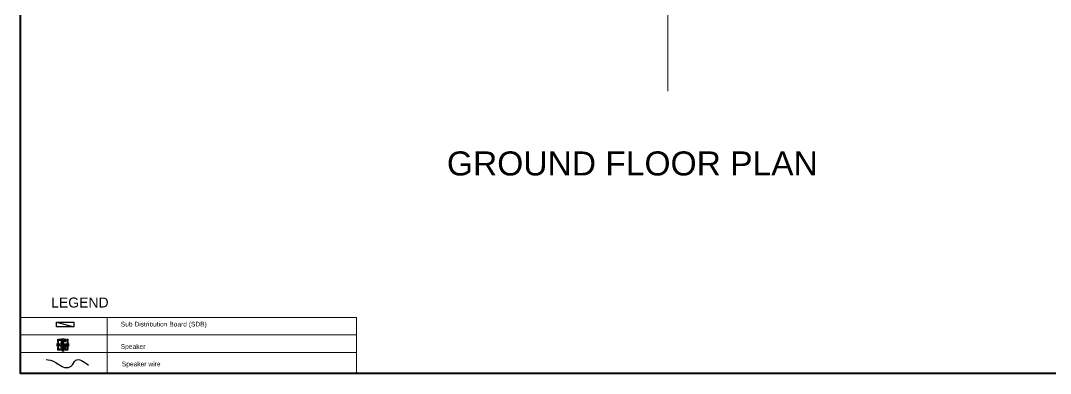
# Model space of a CAD drawing. Header units: millimetres. Extents: x 2419715 to 2617776, y 3786495 to 3864810.
# Drawn here: x 2419715 to 2496894, y 3786495 to 3812938 of the extents above; entities that cross this region are included whole.
import ezdxf

# ---------------------------------------------------------------- set-up
doc = ezdxf.new("R2010")
doc.units = ezdxf.units.MM
doc.header["$MEASUREMENT"] = 0
doc.linetypes.add('ACAD_ISO04W100', pattern=[30, 24, -3, 0, -3])
doc.linetypes.add('CENTER', pattern=[2, 1.25, -0.25, 0.25, -0.25])
for name, color, linetype, lineweight in [('centreline', 52, 'CENTER', 5), ('DB-SDB', 10, 'ACAD_ISO04W100', 30), ('Elect Text', 51, 'Continuous', 50), ('TXT', 7, 'Continuous', 25), ('wall 0.4', 7, 'Continuous', 40)]:
    doc.layers.add(name, color=color, linetype=linetype, lineweight=lineweight)
for name, color, linetype in [('conduit for speaker', 100, 'Continuous'), ('Speaker', 200, 'CENTER'), ('Tele conduit wire', 53, 'CENTER')]:
    doc.layers.add(name, color=color, linetype=linetype)
doc.styles.add('5P2', font='verdana.ttf', dxfattribs={"height": 500})
doc.styles.add('ARIAL', font='arial.ttf')
doc.styles.get("Standard").update_dxf_attribs({"font": 'arial.ttf'})

# ---------------------------------------------------------------- blocks, each defined once
blk = doc.blocks.new('A$C28482BCB')
at = {"layer": 'DB-SDB', "linetype": 'Continuous'}
for p, q in [((0, 4.5), (17.3, 4.5)), ((0, 0), (0, 4.5)), ((0, 4.5), (17.3, 0)), ((17.3, 0), (0, 0)), ((17.3, 4.5), (17.3, 0))]:
    blk.add_line(p, q, dxfattribs=at)
blk = doc.blocks.new('Speaker')
at = {"layer": 'Speaker', "ltscale": 3}
for p, q in [((1441963, -1133872), (1442122, -1133872)), ((1441964, -1133852), (1442124, -1133852)), ((1441964, -1133862), (1442123, -1133862)), ((1442033, -1133785), (1442033, -1133948)), ((1442043, -1133785), (1442043, -1133948)), ((1442053, -1133786), (1442053, -1133948))]:
    blk.add_line(p, q, dxfattribs=at)
for points in [[(1441981, -1133795), (1442106, -1133795), (1442106, -1133929), (1441981, -1133929)], [(1441991, -1133805), (1442096, -1133805), (1442096, -1133919), (1441991, -1133919)]]:
    blk.add_lwpolyline(points, close=True, dxfattribs=at)
at = {"layer": 'Speaker', "ltscale": 3, "insert": (1442003, -1133810), "char_height": 99.94, "width": 119.93, "attachment_point": 1, "style": '5P2'}
blk.add_mtext('{\\fVerdana|b1|i0|c0|p34;S}', dxfattribs=at)

msp = doc.modelspace()

# ---------------------------------------------------------------- linework, layer by layer
at = {"layer": 'centreline', "ltscale": 5}
msp.add_line((2468211, 3855582), (2468211, 3807642), dxfattribs=at)
at = {"layer": 'conduit for speaker'}
msp.add_spline([(2421630, 3787533), (2422252, 3787374), (2423120, 3786926), (2423496, 3787042), (2423843, 3787475), (2424812, 3787114)], degree=3, dxfattribs=at)
at = {"layer": 'Tele conduit wire', "linetype": 'ByBlock', "lineweight": 0, "ltscale": 3}
for p, q in [((2419715, 3790696), (2444887, 3790696)), ((2419715, 3790696), (2419715, 3786495)), ((2426215, 3790696), (2426215, 3786495)), ((2444887, 3790696), (2444887, 3786495)), ((2419715, 3789384), (2444887, 3789384)), ((2419715, 3789384), (2444887, 3789384)), ((2419715, 3788073), (2444887, 3788073)), ((2419715, 3786495), (2444887, 3786495))]:
    msp.add_line(p, q, dxfattribs=at)
at = {"layer": 'wall 0.4', "ltscale": 5}
msp.add_lwpolyline([(2419715, 3864810), (2617776, 3864810), (2617776, 3786495), (2419715, 3786495)], close=True, dxfattribs=at)

# ---------------------------------------------------------------- block references
at = {"layer": 'DB-SDB', "linetype": 'Continuous', "lineweight": 0, "xscale": 75, "yscale": 75, "zscale": 75}
msp.add_blockref('A$C28482BCB', (2422407, 3789995), dxfattribs=at)
at = {"layer": 'Speaker', "ltscale": 3, "xscale": 6, "yscale": 6, "zscale": 6}
msp.add_blockref('Speaker', (-6229378, 10591823), dxfattribs=at)

# ---------------------------------------------------------------- texts
at = {"layer": 'Elect Text', "lineweight": 0, "attachment_point": 1}
for s, insert, char_height in [('LEGEND', (2422003, 3792183), 750), ('{\\fArial|b0|i0|c0|p34;Sub Distribution Board (SDB)}', (2427228, 3790365), 354.39)]:
    msp.add_mtext(s, dxfattribs=dict(at, insert=insert, char_height=char_height))
at = {"layer": 'Elect Text', "char_height": 355.83, "attachment_point": 1}
for s, insert in [('{\\fArial|b0|i0|c0|p34;Speaker }', (2427217, 3788692)), ('{\\fArial|b0|i0|c0|p34;Speaker wire }', (2427304, 3787382))]:
    msp.add_mtext(s, dxfattribs=dict(at, insert=insert))
at = {"layer": 'TXT', "color": 244, "ltscale": 20, "true_color": 0x991b1e, "insert": (2451664, 3802219), "char_height": 2100, "width": 102139.87, "attachment_point": 4, "rotation": 0.0002, "style": 'ARIAL'}
msp.add_mtext('{\\H0.85714x;GROUND FLOOR PLAN}', dxfattribs=at)

doc.saveas('drawing.dxf')
